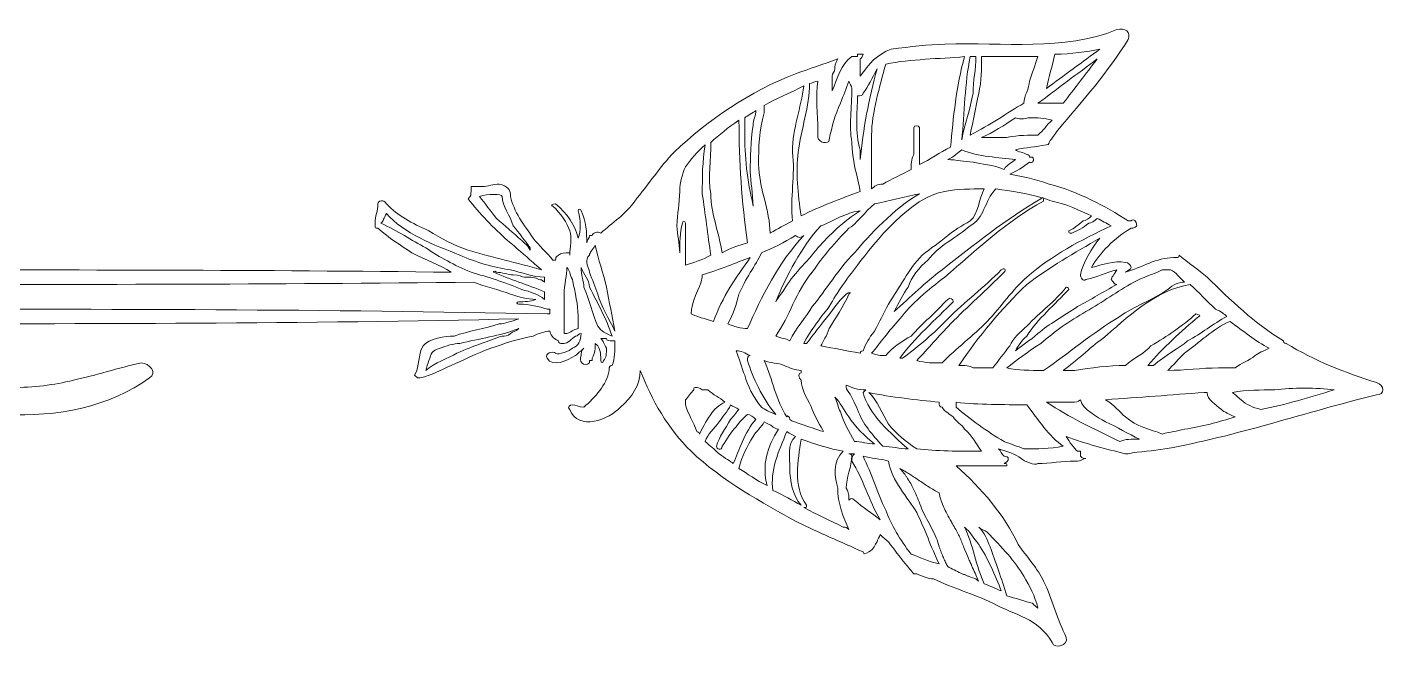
# Model space of a CAD drawing. Header units: inches. Extents: x 18 to 793, y -420 to -243.
# Drawn here: x 405.2 to 792.6, y -420.5 to -242.7 of the extents above; entities that cross this region are included whole.
import ezdxf

# ---------------------------------------------------------------- set-up
doc = ezdxf.new("R2010")
doc.units = ezdxf.units.IN
doc.header["$MEASUREMENT"] = 0
doc.layers.add('Layer 1', color=7, linetype='Continuous')

msp = doc.modelspace()

# ---------------------------------------------------------------- linework, layer by layer
at = {"layer": 'Layer 1', "lineweight": 0}
for points, knots in [([(790.22, -344.21), (781.32, -341.4), (772.49, -337.92), (764.45, -333.03), (764.45, -333.03), (763.63, -333.03), (763.63, -332.3), (755.57, -327.41), (748.33, -320.43), (741.92, -314.11), (739.47, -312.02), (736.28, -309.92), (733.86, -307.81), (733.86, -308.51), (733.86, -308.51), (733.06, -308.51), (733.06, -308.51), (733.06, -308.51), (732.25, -308.51), (727.43, -308.51), (723.4, -311.31), (718.55, -312.7), (719.37, -312.02), (720.18, -312.02), (720.18, -311.31), (720.18, -310.63), (719.37, -309.92), (718.55, -309.92), (715.33, -309.22), (712.12, -310.63), (708.9, -311.31), (711.3, -307.13), (715.33, -302.94), (720.18, -300.12), (720.97, -300.12), (720.97, -300.12), (721.79, -299.42), (721.79, -298.03), (720.97, -297.33), (720.18, -298.03), (720.18, -298.03), (719.37, -298.03), (719.37, -298.03), (712.93, -293.82), (704.87, -289.62), (696.81, -287.52), (692.78, -286.12), (689.59, -285.41), (685.56, -284.73), (687.19, -284.02), (689.59, -282.61), (691.2, -281.23), (692.01, -281.93), (692.78, -280.54), (692.01, -279.84), (692.01, -279.84), (691.2, -279.84), (691.2, -279.84), (691.2, -279.11), (690.4, -279.11), (690.4, -279.11), (689.59, -278.43), (687.98, -278.43), (687.19, -277.72), (690.4, -277.04), (692.78, -277.04), (696.04, -276.31), (696.81, -276.31), (696.81, -275.63), (696.81, -275.63), (697.65, -274.22), (698.42, -273.54), (699.26, -272.13), (706.48, -263.74), (713.73, -255.33), (719.37, -246.23), (720.18, -244.14), (718.55, -242.73), (716.15, -243.45), (700.84, -249.73), (683.95, -246.91), (667.04, -247.64), (662.21, -247.64), (657.41, -248.34), (651.77, -249.03), (647.74, -250.44), (645.32, -253.26), (642.92, -256.71), (642.92, -256.71), (642.92, -251.82), (642.92, -251.82), (642.92, -251.82), (643.71, -251.14), (643.71, -250.44), (642.92, -250.44), (642.92, -250.44), (642.11, -250.44), (642.11, -250.44), (642.11, -251.14), (642.11, -251.14), (641.29, -251.14), (640.5, -251.14), (640.5, -251.14), (637.28, -253.26), (636.47, -257.44), (634.86, -260.94), (634.86, -260.94), (634.86, -256.71), (634.86, -256.71), (634.86, -256.03), (635.67, -255.33), (635.67, -254.64), (635.67, -253.94), (635.67, -253.26), (636.47, -251.82), (632.44, -253.26), (628.43, -254.64), (624.42, -256.03), (611.54, -260.94), (599.44, -269.31), (589.78, -278.43), (585.77, -282.61), (582.53, -287.52), (578.54, -292.41), (576.12, -295.92), (572.09, -298.71), (568.88, -301.51), (568.06, -300.83), (566.45, -301.51), (566.45, -302.21), (566.45, -302.21), (565.66, -302.21), (565.66, -302.21), (565.66, -302.94), (564.85, -303.62), (564.85, -304.33), (564.85, -301.51), (564.85, -298.03), (563.24, -295.21), (563.24, -294.53), (562.42, -294.53), (562.42, -295.21), (563.24, -298.03), (563.24, -300.83), (562.42, -302.94), (561.63, -299.42), (559.21, -295.92), (555.99, -293.14), (555.18, -293.14), (554.38, -293.82), (555.18, -293.82), (557.6, -295.92), (559.21, -298.71), (560.02, -300.83), (560.82, -302.94), (560.02, -305.72), (560.02, -307.81), (560.02, -307.81), (560.02, -307.13), (560.02, -307.13), (558.41, -307.13), (557.6, -307.13), (556.78, -307.81), (555.99, -308.51), (555.99, -308.51), (555.99, -309.22), (555.99, -309.22), (555.99, -309.22), (555.18, -309.22), (553.57, -307.13), (551.17, -305.01), (549.54, -302.94), (547.14, -299.42), (543.9, -295.21), (543.11, -291.03), (543.11, -288.91), (542.29, -288.23), (539.91, -287.52), (538.26, -287.52), (536.65, -288.23), (535.05, -288.23), (535.05, -288.23), (531.85, -288.23), (531.85, -288.23), (531.85, -288.91), (531.85, -288.91), (531.85, -289.62), (531.85, -290.32), (531.85, -291.03), (531.02, -291.71), (534.28, -295.92), (538.26, -300.12), (542.29, -303.62), (544.72, -305.72), (547.14, -307.81), (549.54, -309.92), (550.35, -310.63), (551.17, -311.31), (551.96, -312.02), (544.72, -309.92), (538.26, -308.51), (531.02, -306.4), (527.03, -305.01), (523, -302.94), (519.78, -300.83), (514.94, -298.71), (510.91, -296.6), (507.69, -293.14), (506.9, -291.71), (505.27, -292.41), (505.27, -293.14), (505.27, -295.21), (504.48, -296.6), (504.48, -298.71), (504.48, -298.71), (504.48, -298.71), (504.48, -299.42), (504.48, -300.12), (504.48, -300.12), (505.27, -300.12), (508.51, -302.94), (511.72, -305.01), (514.94, -307.13), (518.97, -309.22), (523, -310.63), (526.22, -312.7), (472.28, -312.02), (418.39, -312.02), (364.45, -312.02), (364.45, -312.02), (302.47, -312.02), (302.47, -312.02), (294.41, -307.13), (287.19, -302.94), (279.13, -298.03), (279.13, -297.33), (279.94, -295.92), (279.94, -295.21), (279.94, -293.82), (279.13, -291.71), (278.34, -290.32), (277.52, -289.62), (275.91, -288.23), (274.31, -287.52), (271.88, -286.12), (267.06, -285.41), (264.64, -287.52), (263.03, -288.23), (262.24, -288.91), (261.42, -289.62), (258.21, -288.23), (254.18, -286.12), (250.15, -284.73), (250.15, -282.61), (247.72, -280.54), (245.34, -280.54), (243.74, -280.54), (242.13, -281.23), (241.31, -281.93), (234.86, -279.84), (228.43, -278.43), (222.79, -277.04), (221.18, -276.31), (220.37, -276.31), (218.76, -276.31), (218.76, -276.31), (217.97, -276.31), (217.97, -276.31), (211.52, -275.63), (205.11, -274.93), (198.65, -274.93), (207.49, -272.81), (217.15, -270.74), (226.82, -269.31), (232.46, -268.63), (238.89, -267.92), (245.34, -267.92), (246.12, -268.63), (247.72, -269.31), (249.38, -269.31), (251.75, -269.31), (252.57, -268.63), (254.18, -267.92), (254.18, -267.92), (261.42, -267.92), (261.42, -267.92), (261.42, -268.63), (262.24, -269.31), (263.03, -270.04), (265.45, -272.13), (267.88, -272.81), (270.28, -272.81), (271.88, -272.81), (274.31, -272.13), (275.91, -271.43), (276.73, -270.74), (277.52, -270.04), (278.34, -269.31), (280.72, -269.31), (283.16, -270.04), (285.58, -270.04), (296.02, -272.13), (305.69, -274.93), (315.36, -277.72), (315.36, -278.43), (316.15, -279.84), (316.97, -280.54), (318.57, -282.61), (322.6, -282.61), (324.21, -280.54), (326.63, -281.23), (328.24, -281.23), (329.85, -281.93), (329.85, -281.93), (329.01, -281.93), (329.01, -282.61), (328.24, -284.73), (329.01, -286.84), (331.44, -288.91), (332.23, -289.62), (334.65, -290.32), (336.26, -290.32), (337.87, -290.32), (338.68, -290.32), (340.29, -289.62), (340.29, -289.62), (341.1, -288.91), (341.9, -288.23), (343.51, -286.84), (343.51, -286.12), (344.32, -284.73), (345.13, -283.34), (344.32, -281.23), (343.51, -279.84), (342.71, -278.43), (341.1, -277.72), (338.68, -277.04), (336.26, -276.31), (333.04, -277.72), (331.44, -279.11), (329.85, -278.43), (328.24, -277.04), (325.82, -276.31), (325.82, -276.31), (325.82, -276.31), (325.82, -275.63), (324.98, -273.54), (323.4, -272.13), (321, -272.13), (319.39, -272.13), (318.57, -272.81), (317.76, -273.54), (306.48, -269.31), (295.25, -267.24), (283.97, -265.13), (283.97, -265.13), (280.72, -265.13), (280.72, -265.13), (280.72, -264.44), (280.72, -264.44), (280.72, -263.74), (280.72, -261.62), (279.94, -259.53), (277.52, -257.44), (276.73, -256.71), (275.12, -256.03), (273.49, -255.33), (273.49, -255.33), (270.28, -255.33), (270.28, -255.33), (268.67, -255.33), (267.06, -255.33), (265.45, -256.03), (263.03, -257.44), (261.42, -259.53), (260.61, -261.62), (260.61, -262.33), (260.61, -263.01), (260.61, -263.01), (260.61, -263.01), (254.97, -263.01), (254.97, -263.01), (254.18, -260.94), (252.57, -259.53), (249.38, -259.53), (246.95, -259.53), (244.51, -260.94), (243.74, -263.74), (237.28, -263.74), (231.65, -264.44), (225.21, -265.13), (209.09, -267.24), (193.83, -271.43), (178.52, -277.04), (176.92, -277.04), (176.1, -277.04), (174.49, -277.72), (173.7, -274.93), (170.46, -273.54), (167.25, -273.54), (162.45, -273.54), (159.23, -277.04), (159.23, -281.23), (159.23, -281.23), (159.23, -281.93), (159.23, -281.93), (153.59, -284.02), (148.75, -286.84), (144.72, -289.62), (136.68, -294.53), (127.01, -301.51), (125.42, -310.63), (124.59, -310.63), (124.59, -310.63), (124.59, -310.63), (123.82, -307.13), (120.6, -303.62), (115.76, -304.33), (114.96, -305.01), (114.96, -305.01), (114.15, -305.01), (115.76, -295.21), (130.23, -290.32), (135.86, -282.61), (137.47, -280.54), (134.26, -278.43), (132.65, -279.84), (122.98, -286.84), (111.73, -286.84), (100.45, -289.62), (90.8, -291.03), (81.97, -293.14), (73.1, -297.33), (65.06, -300.83), (57, -306.4), (48.14, -310.63), (38.47, -314.81), (29.64, -315.52), (19.18, -316.93), (18.37, -317.61), (18.37, -317.61), (18.37, -318.31), (17.57, -319), (17.57, -319.72), (18.37, -319.72), (28.83, -321.11), (38.47, -321.82), (48.14, -326.73), (57, -330.21), (64.24, -335.8), (73.1, -340.01), (81.97, -343.51), (90.8, -345.6), (99.66, -347.72), (110.93, -349.81), (122.98, -350.51), (131.83, -356.81), (134.26, -358.2), (137.47, -356.81), (135.86, -354.7), (129.43, -346.28), (114.15, -340.71), (113.36, -330.21), (114.15, -330.21), (114.96, -330.91), (115.76, -330.91), (119.79, -331.62), (124.59, -329.52), (125.42, -326), (127.85, -326.73), (131.04, -326), (134.26, -326), (134.26, -326), (143.92, -326), (143.92, -326), (143.92, -330.21), (145.53, -333.71), (149.56, -335.1), (153.59, -335.8), (155.99, -335.1), (157.58, -333.71), (160.84, -335.1), (164.87, -334.41), (168.08, -335.8), (173.7, -337.92), (174.49, -342.1), (176.92, -347.01), (176.92, -347.72), (177.71, -347.72), (178.52, -347.01), (179.34, -344.9), (179.34, -342.1), (177.71, -340.01), (177.71, -340.01), (177.71, -337.92), (177.71, -337.92), (176.92, -335.8), (175.31, -333.71), (173.7, -332.3), (174.49, -330.21), (174.49, -328.8), (173.7, -326.73), (203.46, -328.11), (234.07, -327.41), (263.84, -327.41), (263.84, -327.41), (318.57, -327.41), (318.57, -327.41), (332.23, -335.1), (345.13, -341.4), (360.42, -346.28), (361.23, -346.28), (362.03, -347.01), (362.84, -347.01), (363.61, -348.4), (365.26, -349.81), (368.48, -349.81), (369.25, -349.81), (370.09, -349.81), (370.9, -349.1), (374.12, -349.81), (378.15, -350.51), (381.34, -351.2), (382.14, -353.31), (383.74, -354.7), (385.37, -355.4), (387.77, -356.81), (391.01, -356.81), (393.41, -356.81), (394.23, -356.09), (395.02, -356.09), (395.83, -355.4), (397.44, -354.7), (398.26, -354.01), (399.05, -353.31), (413.52, -354.01), (428.83, -351.2), (440.1, -342.83), (442.52, -341.4), (440.1, -338.6), (437.68, -338.6), (431.25, -340.01), (424.8, -342.1), (418.39, -343.51), (412.75, -344.9), (407.11, -345.6), (400.66, -345.6), (400.66, -345.6), (400.66, -345.6), (400.66, -344.9), (399.86, -342.83), (398.26, -340.71), (395.83, -340.01), (391.8, -337.21), (384.56, -338.6), (382.14, -342.83), (382.14, -343.51), (382.14, -343.51), (382.14, -343.51), (381.34, -343.51), (381.34, -343.51), (381.34, -344.21), (378.92, -343.51), (375.7, -342.83), (373.28, -342.1), (372.51, -340.71), (370.9, -339.3), (368.48, -339.3), (366.87, -339.3), (366.06, -340.01), (365.26, -340.01), (358, -337.92), (350.75, -335.8), (343.51, -333.03), (339.5, -331.62), (335.47, -329.52), (331.44, -327.41), (331.44, -327.41), (361.23, -327.41), (361.23, -327.41), (422.42, -327.41), (484.37, -327.41), (545.53, -326), (543.11, -326.73), (541.5, -327.41), (539.91, -327.41), (535.88, -328.8), (531.02, -329.52), (527.03, -330.91), (524.61, -330.91), (519.78, -331.62), (518.15, -333.71), (516.55, -336.48), (517.36, -339.3), (515.75, -342.1), (515.75, -342.1), (516.55, -342.83), (516.55, -342.83), (516.55, -342.83), (517.36, -342.83), (517.36, -342.83), (520.58, -342.1), (523, -340.71), (526.22, -339.3), (529.43, -337.92), (533.46, -335.8), (537.47, -334.41), (541.5, -333.03), (545.53, -331.62), (549.54, -330.91), (551.17, -330.21), (552.78, -329.52), (554.38, -329.52), (554.38, -330.21), (555.18, -331.62), (556.78, -332.3), (556.78, -333.03), (557.6, -333.03), (557.6, -333.03), (557.6, -333.03), (558.41, -333.03), (558.41, -333.03), (559.21, -333.03), (560.82, -331.62), (561.63, -330.91), (562.42, -330.91), (562.42, -330.21), (563.24, -330.21), (563.24, -332.3), (562.42, -333.71), (560.82, -334.41), (560.02, -335.1), (556.78, -336.48), (555.99, -335.8), (555.18, -335.1), (552.78, -335.8), (553.57, -337.21), (555.18, -340.01), (559.21, -337.92), (561.63, -336.48), (562.42, -335.8), (563.24, -335.1), (564.03, -334.41), (563.24, -335.1), (563.24, -335.8), (563.24, -336.48), (562.42, -337.92), (564.03, -340.01), (565.66, -338.6), (565.66, -338.6), (565.66, -338.6), (565.66, -337.92), (565.66, -337.92), (565.66, -337.92), (566.45, -337.92), (566.45, -337.92), (566.45, -337.21), (566.45, -337.21), (567.27, -335.8), (567.27, -334.41), (567.27, -333.03), (567.27, -333.03), (568.06, -333.71), (568.06, -333.71), (568.88, -335.1), (568.88, -336.48), (568.88, -337.92), (568.88, -338.6), (569.65, -338.6), (569.65, -337.92), (570.48, -337.21), (570.48, -335.8), (570.48, -334.41), (569.65, -333.03), (569.65, -332.3), (568.88, -331.62), (569.65, -331.62), (569.65, -331.62), (570.48, -331.62), (570.48, -332.3), (571.3, -332.3), (572.09, -332.3), (572.09, -332.3), (572.91, -332.3), (572.91, -332.3), (572.91, -335.1), (572.91, -337.21), (572.09, -339.3), (571.3, -339.3), (571.3, -340.01), (571.3, -340.01), (571.3, -340.01), (571.3, -340.71), (571.3, -340.71), (570.48, -344.9), (567.27, -348.4), (564.03, -351.2), (562.42, -351.2), (561.63, -350.51), (560.82, -350.51), (560.02, -350.51), (559.21, -351.2), (560.02, -351.9), (562.42, -358.2), (571.3, -354.7), (574.51, -351.2), (577.71, -348.4), (580.15, -344.9), (580.15, -340.71), (583.35, -349.1), (588.17, -357.49), (594.62, -363.79), (603.48, -372.18), (614.75, -378.48), (625.19, -384.1), (630.83, -386.9), (637.28, -389.69), (643.71, -392.51), (643.71, -393.2), (644.53, -393.2), (645.32, -392.51), (646.93, -391.79), (646.93, -390.4), (647.74, -389.69), (647.74, -388.99), (648.56, -388.28), (648.56, -387.6), (649.35, -388.28), (650.17, -388.99), (650.96, -389.69), (652.54, -391.79), (654.2, -393.9), (655.8, -395.97), (656.57, -396.7), (657.41, -398.08), (658.18, -398.79), (659.02, -398.79), (659.02, -398.79), (659.02, -398.79), (660.61, -399.49), (662.21, -400.2), (663.82, -400.2), (669.46, -403), (675.1, -404.38), (680.74, -407.18), (687.19, -410.68), (693.62, -411.39), (697.65, -418.37), (698.42, -420.48), (702.45, -419.1), (701.68, -416.98), (699.26, -412.07), (697.65, -405.77), (695.23, -400.88), (693.62, -397.38), (690.4, -393.9), (687.98, -390.4), (683.95, -381.99), (677.52, -374.3), (670.27, -368), (670.27, -368), (683.16, -368), (683.16, -368), (683.95, -368), (684.77, -368), (684.77, -368), (684.77, -367.3), (684.77, -367.3), (683.95, -367.3), (685.56, -366.61), (685.56, -365.2), (683.95, -365.2), (683.16, -364.5), (683.16, -363.79), (682.34, -363.11), (684.77, -363.79), (687.19, -364.5), (688.8, -365.89), (689.59, -366.61), (692.78, -368), (693.62, -367.3), (696.81, -367.3), (700.84, -366.61), (704.06, -366.61), (704.87, -366.61), (704.87, -366.61), (704.87, -366.61), (705.71, -366.61), (706.48, -365.89), (707.32, -365.89), (706.48, -365.89), (706.48, -365.89), (705.71, -365.2), (705.71, -365.2), (705.71, -365.2), (705.71, -364.5), (705.71, -364.5), (705.71, -363.79), (705.71, -363.79), (705.71, -363.79), (704.87, -363.79), (704.87, -363.79), (704.06, -363.11), (702.45, -361), (701.68, -359.61), (707.32, -361.7), (712.93, -363.11), (718.55, -364.5), (719.37, -364.5), (719.37, -364.5), (719.37, -364.5), (722.58, -363.79), (726.61, -363.79), (729.83, -363.11), (749.93, -359.61), (770.06, -352.58), (790.22, -347.72), (792.59, -347.72), (792.59, -344.9), (790.22, -344.21)], [0, 0, 0, 0, 1, 1, 1, 2, 2, 2, 3, 3, 3, 4, 4, 4, 5, 5, 5, 6, 6, 6, 7, 7, 7, 8, 8, 8, 9, 9, 9, 10, 10, 10, 11, 11, 11, 12, 12, 12, 13, 13, 13, 14, 14, 14, 15, 15, 15, 16, 16, 16, 17, 17, 17, 18, 18, 18, 19, 19, 19, 20, 20, 20, 21, 21, 21, 22, 22, 22, 23, 23, 23, 24, 24, 24, 25, 25, 25, 26, 26, 26, 27, 27, 27, 28, 28, 28, 29, 29, 29, 30, 30, 30, 31, 31, 31, 32, 32, 32, 33, 33, 33, 34, 34, 34, 35, 35, 35, 36, 36, 36, 37, 37, 37, 38, 38, 38, 39, 39, 39, 40, 40, 40, 41, 41, 41, 42, 42, 42, 43, 43, 43, 44, 44, 44, 45, 45, 45, 46, 46, 46, 47, 47, 47, 48, 48, 48, 49, 49, 49, 50, 50, 50, 51, 51, 51, 52, 52, 52, 53, 53, 53, 54, 54, 54, 55, 55, 55, 56, 56, 56, 57, 57, 57, 58, 58, 58, 59, 59, 59, 60, 60, 60, 61, 61, 61, 62, 62, 62, 63, 63, 63, 64, 64, 64, 65, 65, 65, 66, 66, 66, 67, 67, 67, 68, 68, 68, 69, 69, 69, 70, 70, 70, 71, 71, 71, 72, 72, 72, 73, 73, 73, 74, 74, 74, 75, 75, 75, 76, 76, 76, 77, 77, 77, 78, 78, 78, 79, 79, 79, 80, 80, 80, 81, 81, 81, 82, 82, 82, 83, 83, 83, 84, 84, 84, 85, 85, 85, 86, 86, 86, 87, 87, 87, 88, 88, 88, 89, 89, 89, 90, 90, 90, 91, 91, 91, 92, 92, 92, 93, 93, 93, 94, 94, 94, 95, 95, 95, 96, 96, 96, 97, 97, 97, 98, 98, 98, 99, 99, 99, 100, 100, 100, 101, 101, 101, 102, 102, 102, 103, 103, 103, 104, 104, 104, 105, 105, 105, 106, 106, 106, 107, 107, 107, 108, 108, 108, 109, 109, 109, 110, 110, 110, 111, 111, 111, 112, 112, 112, 113, 113, 113, 114, 114, 114, 115, 115, 115, 116, 116, 116, 117, 117, 117, 118, 118, 118, 119, 119, 119, 120, 120, 120, 121, 121, 121, 122, 122, 122, 123, 123, 123, 124, 124, 124, 125, 125, 125, 126, 126, 126, 127, 127, 127, 128, 128, 128, 129, 129, 129, 130, 130, 130, 131, 131, 131, 132, 132, 132, 133, 133, 133, 134, 134, 134, 135, 135, 135, 136, 136, 136, 137, 137, 137, 138, 138, 138, 139, 139, 139, 140, 140, 140, 141, 141, 141, 142, 142, 142, 143, 143, 143, 144, 144, 144, 145, 145, 145, 146, 146, 146, 147, 147, 147, 148, 148, 148, 149, 149, 149, 150, 150, 150, 151, 151, 151, 152, 152, 152, 153, 153, 153, 154, 154, 154, 155, 155, 155, 156, 156, 156, 157, 157, 157, 158, 158, 158, 159, 159, 159, 160, 160, 160, 161, 161, 161, 162, 162, 162, 163, 163, 163, 164, 164, 164, 165, 165, 165, 166, 166, 166, 167, 167, 167, 168, 168, 168, 169, 169, 169, 170, 170, 170, 171, 171, 171, 172, 172, 172, 173, 173, 173, 174, 174, 174, 175, 175, 175, 176, 176, 176, 177, 177, 177, 178, 178, 178, 179, 179, 179, 180, 180, 180, 181, 181, 181, 182, 182, 182, 183, 183, 183, 184, 184, 184, 185, 185, 185, 186, 186, 186, 187, 187, 187, 188, 188, 188, 189, 189, 189, 190, 190, 190, 191, 191, 191, 192, 192, 192, 193, 193, 193, 194, 194, 194, 195, 195, 195, 196, 196, 196, 197, 197, 197, 198, 198, 198, 199, 199, 199, 200, 200, 200, 201, 201, 201, 202, 202, 202, 203, 203, 203, 204, 204, 204, 205, 205, 205, 206, 206, 206, 207, 207, 207, 208, 208, 208, 209, 209, 209, 210, 210, 210, 211, 211, 211, 212, 212, 212, 213, 213, 213, 214, 214, 214, 215, 215, 215, 216, 216, 216, 217, 217, 217, 218, 218, 218, 219, 219, 219, 220, 220, 220, 221, 221, 221, 222, 222, 222, 223, 223, 223, 224, 224, 224, 225, 225, 225, 226, 226, 226, 227, 227, 227, 228, 228, 228, 229, 229, 229, 230, 230, 230, 231, 231, 231, 232, 232, 232, 233, 233, 233, 234, 234, 234, 235, 235, 235, 236, 236, 236, 237, 237, 237, 238, 238, 238, 239, 239, 239, 240, 240, 240, 241, 241, 241, 242, 242, 242, 243, 243, 243, 244, 244, 244, 245, 245, 245, 246, 246, 246, 247, 247, 247, 248, 248, 248, 249, 249, 249, 250, 250, 250, 251, 251, 251, 252, 252, 252, 253, 253, 253, 254, 254, 254, 255, 255, 255, 256, 256, 256, 257, 257, 257, 258, 258, 258, 259, 259, 259, 260, 260, 260, 261, 261, 261, 262, 262, 262, 263, 263, 263, 264, 264, 264, 265, 265, 265, 266, 266, 266, 267, 267, 267, 268, 268, 268, 269, 269, 269, 270, 270, 270, 271, 271, 271, 272, 272, 272, 273, 273, 273, 273]), ([(672.67, -251.14), (670.27, -259.53), (669.46, -268.63), (668.67, -277.04), (665.43, -278.43), (663.05, -280.54), (659.79, -281.93), (659.79, -281.93), (659.79, -271.43), (659.79, -271.43), (659.79, -270.74), (658.18, -270.74), (658.18, -271.43), (658.18, -271.43), (658.18, -279.11), (658.18, -279.11), (657.41, -280.54), (657.41, -281.93), (657.41, -283.34), (654.99, -284.73), (651.77, -286.12), (649.35, -287.52), (647.74, -287.52), (646.93, -288.23), (646.14, -288.91), (646.14, -288.91), (646.14, -273.54), (646.14, -273.54), (646.14, -267.24), (648.56, -259.53), (650.17, -253.26), (657.41, -251.82), (665.43, -251.82), (672.67, -251.14)], [0, 0, 0, 0, 1, 1, 1, 2, 2, 2, 3, 3, 3, 4, 4, 4, 5, 5, 5, 6, 6, 6, 7, 7, 7, 8, 8, 8, 9, 9, 9, 10, 10, 10, 11, 11, 11, 11]), ([(674.3, -251.14), (675.1, -251.14), (675.91, -251.14), (675.91, -251.14), (675.91, -254.64), (675.1, -258.14), (675.1, -261.62), (674.3, -265.83), (672.67, -270.74), (671.88, -274.93), (672.67, -267.24), (672.67, -258.83), (674.3, -251.14)], [0, 0, 0, 0, 1, 1, 1, 2, 2, 2, 3, 3, 3, 4, 4, 4, 4]), ([(677.52, -251.14), (677.52, -251.14), (693.62, -251.14), (693.62, -251.14), (692.78, -253.26), (692.01, -256.03), (691.2, -258.14), (691.2, -260.24), (689.59, -262.33), (689.59, -264.44), (684.77, -267.24), (679.94, -270.74), (674.3, -273.54), (675.1, -269.31), (675.91, -265.83), (676.7, -261.62), (677.52, -258.14), (677.52, -254.64), (677.52, -251.14)], [0, 0, 0, 0, 1, 1, 1, 2, 2, 2, 3, 3, 3, 4, 4, 4, 5, 5, 5, 6, 6, 6, 6]), ([(698.42, -250.44), (703.29, -250.44), (707.32, -249.73), (711.3, -249.03), (706.48, -252.53), (700.84, -256.71), (696.04, -260.24), (696.81, -256.71), (697.65, -253.94), (698.42, -250.44)], [0, 0, 0, 0, 1, 1, 1, 2, 2, 2, 3, 3, 3, 3]), ([(642.11, -262.33), (642.92, -262.33), (643.71, -262.33), (643.71, -261.62), (645.32, -259.53), (646.14, -257.44), (647.74, -254.64), (645.32, -263.01), (643.71, -272.13), (642.92, -280.54), (642.92, -280.54), (642.92, -277.72), (642.92, -277.72), (641.29, -272.81), (642.11, -267.24), (642.11, -262.33)], [0, 0, 0, 0, 1, 1, 1, 2, 2, 2, 3, 3, 3, 4, 4, 4, 5, 5, 5, 5]), ([(700.84, -264.44), (700.84, -264.44), (693.62, -264.44), (693.62, -264.44), (699.26, -260.24), (704.87, -256.03), (710.51, -251.82), (707.32, -256.03), (704.06, -260.24), (700.84, -264.44)], [0, 0, 0, 0, 1, 1, 1, 2, 2, 2, 3, 3, 3, 3]), ([(615.52, -267.24), (615.52, -267.24), (615.52, -265.13), (615.52, -265.13), (618.78, -263.01), (622.81, -261.62), (626.8, -259.53), (626.01, -265.83), (623.58, -271.43), (623.58, -278.43), (624.42, -284.73), (622.81, -291.71), (623.58, -298.03), (621.16, -299.42), (619.55, -300.12), (617.17, -301.51), (617.17, -295.21), (613.91, -288.23), (613.91, -281.93), (613.91, -277.04), (613.91, -272.13), (615.52, -267.24)], [0, 0, 0, 0, 1, 1, 1, 2, 2, 2, 3, 3, 3, 4, 4, 4, 5, 5, 5, 6, 6, 6, 7, 7, 7, 7]), ([(630.83, -258.14), (630.04, -262.33), (630.83, -267.92), (630.83, -272.13), (630.83, -272.13), (630.83, -274.22), (630.83, -274.22), (630.83, -275.63), (634.04, -276.31), (634.04, -274.93), (634.86, -270.74), (635.67, -267.92), (637.28, -264.44), (638.07, -262.33), (638.89, -260.24), (639.68, -258.14), (639.68, -258.83), (640.5, -259.53), (640.5, -260.24), (640.5, -265.83), (639.68, -270.74), (640.5, -275.63), (640.5, -280.54), (642.11, -285.41), (642.92, -289.62), (637.28, -291.71), (631.64, -293.82), (626.01, -296.6), (625.19, -290.32), (624.42, -284.02), (625.19, -278.43), (626.01, -272.13), (628.43, -265.13), (628.43, -258.83), (629.22, -258.83), (630.04, -258.14), (630.83, -258.14)], [0, 0, 0, 0, 1, 1, 1, 2, 2, 2, 3, 3, 3, 4, 4, 4, 5, 5, 5, 6, 6, 6, 7, 7, 7, 8, 8, 8, 9, 9, 9, 10, 10, 10, 11, 11, 11, 12, 12, 12, 12]), ([(613.14, -266.51), (613.14, -267.92), (612.33, -269.31), (612.33, -270.74), (611.54, -275.63), (611.54, -279.84), (611.54, -284.02), (611.54, -286.84), (612.33, -290.32), (612.33, -293.82), (612.33, -292.41), (611.54, -291.03), (611.54, -289.62), (609.93, -282.61), (609.93, -275.63), (609.93, -268.63), (610.72, -267.92), (612.33, -267.24), (613.14, -266.51)], [0, 0, 0, 0, 1, 1, 1, 2, 2, 2, 3, 3, 3, 4, 4, 4, 5, 5, 5, 6, 6, 6, 6]), ([(600.26, -275.63), (602.68, -273.54), (605.08, -271.43), (608.3, -269.31), (608.3, -281.23), (609.11, -292.41), (610.72, -304.33), (608.3, -305.01), (605.9, -305.72), (603.48, -307.13), (602.68, -301.51), (600.26, -295.92), (600.26, -290.32), (599.44, -285.41), (600.26, -280.54), (600.26, -275.63)], [0, 0, 0, 0, 1, 1, 1, 2, 2, 2, 3, 3, 3, 4, 4, 4, 5, 5, 5, 5]), ([(693.62, -273.54), (691.2, -273.54), (687.98, -273.54), (684.77, -274.22), (684.77, -274.22), (679.13, -274.22), (679.13, -274.22), (679.13, -274.22), (678.31, -274.22), (677.52, -274.22), (680.74, -272.81), (683.95, -270.74), (687.19, -268.63), (688.8, -269.31), (690.4, -268.63), (691.2, -268.63), (693.62, -268.63), (695.23, -268.63), (697.65, -269.31), (696.04, -270.74), (695.23, -272.13), (693.62, -273.54)], [0, 0, 0, 0, 1, 1, 1, 2, 2, 2, 3, 3, 3, 4, 4, 4, 5, 5, 5, 6, 6, 6, 7, 7, 7, 7]), ([(592.2, -298.71), (591.41, -301.51), (591.41, -304.33), (591.41, -307.13), (591.41, -304.33), (590.59, -302.21), (590.59, -299.42), (590.59, -295.92), (591.41, -293.14), (591.41, -289.62), (591.41, -286.84), (592.2, -284.73), (593.01, -282.61), (594.62, -280.54), (596.23, -278.43), (598.65, -276.31), (597.84, -281.23), (597.84, -285.41), (597.84, -290.32), (598.65, -295.92), (599.44, -302.21), (600.26, -307.81), (597.84, -309.22), (595.41, -309.92), (593.01, -310.63), (593.01, -310.63), (593.01, -298.71), (593.01, -298.71), (593.01, -298.03), (592.2, -298.03), (592.2, -298.71)], [0, 0, 0, 0, 1, 1, 1, 2, 2, 2, 3, 3, 3, 4, 4, 4, 5, 5, 5, 6, 6, 6, 7, 7, 7, 8, 8, 8, 9, 9, 9, 10, 10, 10, 10]), ([(683.95, -283.34), (680.74, -281.93), (677.52, -281.93), (675.1, -281.23), (672.67, -281.23), (670.27, -280.54), (667.85, -280.54), (669.46, -279.84), (671.07, -278.43), (671.88, -277.72), (676.7, -279.84), (682.34, -279.84), (687.19, -280.54), (686.37, -281.23), (684.77, -281.93), (683.95, -283.34)], [0, 0, 0, 0, 1, 1, 1, 2, 2, 2, 3, 3, 3, 4, 4, 4, 5, 5, 5, 5]), ([(548.75, -306.4), (547.93, -305.01), (547.14, -304.33), (546.32, -303.62), (543.9, -301.51), (541.5, -299.42), (539.08, -297.33), (537.47, -295.21), (535.88, -293.14), (534.28, -291.03), (536.65, -290.32), (540.69, -290.32), (540.69, -291.03), (540.69, -293.82), (543.11, -296.6), (543.9, -299.42), (545.53, -301.51), (547.14, -303.62), (548.75, -305.72), (548.75, -305.72), (548.75, -305.72), (548.75, -306.4)], [0, 0, 0, 0, 1, 1, 1, 2, 2, 2, 3, 3, 3, 4, 4, 4, 5, 5, 5, 6, 6, 6, 7, 7, 7, 7]), ([(646.93, -293.14), (650.96, -292.41), (655.8, -291.03), (659.79, -290.32), (652.54, -294.53), (645.32, -302.21), (641.29, -307.13), (636.47, -312.02), (633.25, -317.61), (629.22, -322.5), (627.61, -325.32), (624.42, -328.8), (622.81, -332.3), (621.98, -331.62), (620.39, -331.62), (618.78, -330.91), (622.81, -325.32), (624.42, -318.31), (629.22, -312.7), (632.44, -307.81), (635.67, -304.33), (639.68, -300.12), (641.29, -299.42), (644.53, -295.21), (646.93, -293.14)], [0, 0, 0, 0, 1, 1, 1, 2, 2, 2, 3, 3, 3, 4, 4, 4, 5, 5, 5, 6, 6, 6, 7, 7, 7, 8, 8, 8, 8]), ([(643.71, -335.1), (642.92, -335.1), (642.92, -335.8), (642.92, -335.8), (638.89, -335.1), (635.67, -334.41), (631.64, -333.71), (632.44, -332.3), (633.25, -330.91), (634.04, -328.8), (635.67, -326), (638.07, -322.5), (639.68, -319), (640.5, -318.31), (639.68, -318.31), (638.89, -319), (636.47, -321.11), (634.86, -323.91), (632.44, -326.73), (630.83, -328.8), (629.22, -330.91), (627.61, -333.03), (627.61, -333.03), (626.8, -333.03), (626.8, -333.03), (628.43, -329.52), (632.44, -324.61), (634.04, -322.5), (636.47, -318.31), (638.89, -314.81), (642.11, -310.63), (646.93, -304.33), (657.41, -291.03), (667.04, -289.62), (671.07, -288.91), (674.3, -288.91), (678.31, -288.91), (676.7, -291.71), (676.7, -295.92), (674.3, -298.03), (671.88, -299.42), (669.46, -300.83), (667.85, -302.21), (665.43, -304.33), (663.05, -305.72), (660.61, -307.81), (656.57, -312.02), (654.2, -316.93), (650.96, -321.82), (649.35, -324.61), (648.56, -326.73), (646.93, -329.52), (645.32, -331.62), (644.53, -333.03), (643.71, -335.1)], [0, 0, 0, 0, 1, 1, 1, 2, 2, 2, 3, 3, 3, 4, 4, 4, 5, 5, 5, 6, 6, 6, 7, 7, 7, 8, 8, 8, 9, 9, 9, 10, 10, 10, 11, 11, 11, 12, 12, 12, 13, 13, 13, 14, 14, 14, 15, 15, 15, 16, 16, 16, 17, 17, 17, 18, 18, 18, 18]), ([(694.81, -291.47), (694.98, -291.4), (695.07, -291.44), (695.14, -291.55), (695.95, -291.82), (696.79, -292.11), (697.65, -292.41), (701.68, -293.14), (705.71, -295.21), (708.9, -296.6), (708.09, -297.33), (707.32, -298.03), (706.48, -298.03), (704.87, -299.42), (704.06, -300.12), (702.45, -300.83), (702.45, -301.51), (702.45, -301.51), (703.29, -301.51), (704.87, -300.83), (706.48, -300.12), (708.09, -298.71), (708.9, -298.71), (709.7, -298.03), (710.51, -297.33), (712.12, -298.03), (712.93, -298.71), (714.54, -299.42), (705.71, -303.62), (697.65, -307.81), (690.4, -314.11), (686.37, -317.61), (683.16, -322.5), (679.13, -326.73), (675.1, -330.91), (670.27, -334.41), (666.24, -338.6), (663.82, -338.6), (661.44, -338.6), (659.02, -337.92), (662.21, -334.41), (665.43, -330.91), (668.67, -327.41), (673.49, -322.5), (679.13, -317.61), (683.95, -312.7), (684.77, -312.02), (683.95, -311.31), (683.16, -312.02), (678.31, -316.93), (672.67, -321.11), (667.85, -326), (663.82, -330.21), (659.79, -333.71), (654.99, -337.21), (654.99, -337.21), (654.2, -337.21), (654.2, -337.21), (658.18, -331.62), (664.64, -326), (669.46, -321.11), (669.46, -320.43), (668.67, -319.72), (667.85, -320.43), (664.64, -323.91), (660.61, -327.41), (657.41, -330.91), (654.99, -332.3), (651.77, -334.41), (650.17, -336.48), (648.56, -336.48), (647.74, -336.48), (646.14, -335.8), (648.56, -333.03), (650.96, -329.52), (654.2, -326), (657.41, -321.82), (662.21, -317.61), (667.04, -314.11), (675.91, -306.4), (684.77, -298.03), (695.23, -292.41), (695.23, -292.06), (695.23, -291.73), (695.14, -291.55), (695.03, -291.51), (694.92, -291.49), (694.81, -291.47), (694.72, -291.49), (694.59, -291.58), (694.43, -291.71), (684.77, -297.33), (675.1, -305.01), (666.24, -312.02), (661.44, -315.52), (657.41, -319.72), (652.54, -323.91), (654.2, -321.11), (654.99, -319), (656.57, -316.93), (657.41, -314.11), (659.79, -311.31), (662.21, -309.22), (665.43, -305.01), (670.27, -302.94), (674.3, -299.42), (678.31, -297.33), (678.31, -292.41), (681.55, -288.91), (686.22, -289.51), (690.34, -290.08), (694.81, -291.47)], [0, 0, 0, 0, 1, 1, 1, 2, 2, 2, 3, 3, 3, 4, 4, 4, 5, 5, 5, 6, 6, 6, 7, 7, 7, 8, 8, 8, 9, 9, 9, 10, 10, 10, 11, 11, 11, 12, 12, 12, 13, 13, 13, 14, 14, 14, 15, 15, 15, 16, 16, 16, 17, 17, 17, 18, 18, 18, 19, 19, 19, 20, 20, 20, 21, 21, 21, 22, 22, 22, 23, 23, 23, 24, 24, 24, 25, 25, 25, 26, 26, 26, 27, 27, 27, 28, 28, 28, 29, 29, 29, 30, 30, 30, 31, 31, 31, 32, 32, 32, 33, 33, 33, 34, 34, 34, 35, 35, 35, 36, 36, 36, 37, 37, 37, 37]), ([(518.97, -305.72), (514.94, -303.62), (510.91, -300.83), (506.09, -298.71), (506.9, -298.03), (506.9, -297.33), (507.69, -295.92), (512.52, -301.51), (521.39, -305.01), (528.64, -307.81), (533.46, -309.92), (538.26, -311.31), (543.11, -312.02), (546.32, -312.7), (549.54, -314.11), (552.78, -314.11), (552.78, -314.81), (552.78, -314.81), (552.78, -315.52), (551.96, -314.81), (551.96, -314.81), (551.17, -314.81), (550.35, -314.11), (548.75, -314.11), (547.14, -314.11), (546.32, -314.11), (545.53, -313.42), (543.9, -313.42), (542.29, -313.42), (540.69, -312.7), (539.08, -312.7), (538.26, -312.02), (538.26, -312.7), (538.26, -312.7), (543.11, -314.81), (547.93, -316.2), (552.78, -318.31), (552.78, -318.31), (552.78, -319), (552.78, -319.72), (552.78, -319.72), (552.78, -319.72), (552.78, -320.43), (551.17, -319), (548.75, -318.31), (546.32, -317.61), (541.5, -315.52), (536.65, -314.11), (531.85, -312.7), (527.03, -310.63), (523, -308.51), (518.97, -305.72)], [0, 0, 0, 0, 1, 1, 1, 2, 2, 2, 3, 3, 3, 4, 4, 4, 5, 5, 5, 6, 6, 6, 7, 7, 7, 8, 8, 8, 9, 9, 9, 10, 10, 10, 11, 11, 11, 12, 12, 12, 13, 13, 13, 14, 14, 14, 15, 15, 15, 16, 16, 16, 17, 17, 17, 17]), ([(630.83, -305.72), (627.61, -309.92), (623.58, -313.42), (621.16, -317.61), (620.39, -319), (619.55, -319.72), (618.78, -321.11), (621.98, -313.42), (626.01, -305.72), (631.64, -299.42), (634.04, -298.71), (635.67, -297.33), (638.07, -296.6), (639.68, -295.92), (641.29, -295.21), (642.92, -295.21), (638.07, -298.03), (634.04, -302.21), (630.83, -305.72)], [0, 0, 0, 0, 1, 1, 1, 2, 2, 2, 3, 3, 3, 4, 4, 4, 5, 5, 5, 6, 6, 6, 6]), ([(568.06, -319), (567.27, -316.93), (566.45, -314.81), (565.66, -312.7), (565.66, -312.02), (564.85, -310.63), (564.85, -309.92), (564.85, -309.22), (564.85, -308.51), (565.66, -307.81), (565.66, -307.13), (566.45, -306.4), (567.27, -305.01), (568.06, -309.22), (569.65, -312.7), (570.48, -316.93), (571.3, -321.11), (572.09, -325.32), (572.91, -329.52), (571.3, -326), (568.88, -322.5), (568.06, -319)], [0, 0, 0, 0, 1, 1, 1, 2, 2, 2, 3, 3, 3, 4, 4, 4, 5, 5, 5, 6, 6, 6, 7, 7, 7, 7]), ([(608.3, -319), (609.93, -314.81), (613.14, -310.63), (614.75, -307.13), (617.95, -305.72), (621.16, -304.33), (624.42, -302.21), (625.19, -302.94), (626.01, -302.94), (626.8, -302.21), (619.55, -309.92), (614.75, -319.72), (610.72, -328.8), (609.11, -328.8), (606.69, -328.11), (605.08, -327.41), (606.69, -324.61), (607.51, -321.82), (608.3, -319)], [0, 0, 0, 0, 1, 1, 1, 2, 2, 2, 3, 3, 3, 4, 4, 4, 5, 5, 5, 6, 6, 6, 6]), ([(705.71, -313.42), (705.71, -314.11), (706.48, -315.52), (707.32, -314.81), (710.51, -314.11), (712.93, -312.7), (716.15, -312.02), (715.33, -313.42), (714.54, -314.11), (714.54, -314.81), (715.33, -315.52), (715.33, -316.2), (716.15, -316.2), (712.12, -318.31), (708.9, -320.43), (704.87, -322.5), (700.84, -325.32), (696.81, -327.41), (693.62, -330.21), (691.2, -332.3), (688.8, -333.71), (687.19, -335.1), (687.98, -333.71), (688.8, -332.3), (690.4, -330.91), (693.62, -326), (698.42, -321.82), (702.45, -317.61), (702.45, -316.93), (701.68, -316.93), (701.68, -316.93), (698.42, -321.11), (694.43, -323.91), (690.4, -328.11), (688.8, -329.52), (686.37, -331.62), (685.56, -333.71), (683.95, -335.8), (682.34, -337.92), (680.74, -340.01), (680.74, -340.01), (675.1, -340.01), (675.1, -340.01), (674.3, -339.3), (672.67, -339.3), (671.07, -339.3), (676.7, -330.91), (683.16, -323.23), (690.4, -316.2), (696.81, -311.31), (704.06, -307.13), (711.3, -302.94), (708.9, -305.72), (706.48, -309.92), (705.71, -313.42)], [0, 0, 0, 0, 1, 1, 1, 2, 2, 2, 3, 3, 3, 4, 4, 4, 5, 5, 5, 6, 6, 6, 7, 7, 7, 8, 8, 8, 9, 9, 9, 10, 10, 10, 11, 11, 11, 12, 12, 12, 13, 13, 13, 14, 14, 14, 15, 15, 15, 16, 16, 16, 17, 17, 17, 18, 18, 18, 18]), ([(601.05, -326.73), (598.65, -326), (596.23, -325.32), (594.62, -324.61), (594.62, -321.11), (597.04, -317.61), (597.84, -314.11), (597.84, -314.11), (597.84, -313.42), (597.84, -313.42), (602.68, -312.02), (607.51, -309.92), (611.54, -308.51), (607.51, -314.11), (603.48, -319.72), (601.05, -326.73)], [0, 0, 0, 0, 1, 1, 1, 2, 2, 2, 3, 3, 3, 4, 4, 4, 5, 5, 5, 5]), ([(559.21, -330.21), (559.21, -330.21), (558.41, -330.21), (558.41, -330.21), (558.41, -330.21), (558.41, -319), (558.41, -319), (558.41, -316.2), (559.21, -313.42), (559.21, -311.31), (560.02, -312.02), (560.02, -313.42), (560.82, -314.81), (560.82, -316.2), (561.63, -317.61), (561.63, -319), (562.42, -322.5), (562.42, -325.32), (562.42, -328.8), (561.63, -328.8), (560.82, -329.52), (559.21, -330.21)], [0, 0, 0, 0, 1, 1, 1, 2, 2, 2, 3, 3, 3, 4, 4, 4, 5, 5, 5, 6, 6, 6, 7, 7, 7, 7]), ([(568.06, -328.11), (566.45, -324.61), (565.66, -320.43), (564.03, -316.93), (564.03, -315.52), (563.24, -313.42), (563.24, -311.31), (564.03, -313.42), (565.66, -314.81), (565.66, -316.93), (568.06, -321.82), (570.48, -326), (572.09, -330.91), (570.48, -330.21), (568.88, -329.52), (568.06, -328.11)], [0, 0, 0, 0, 1, 1, 1, 2, 2, 2, 3, 3, 3, 4, 4, 4, 5, 5, 5, 5]), ([(720.97, -315.52), (723.4, -314.11), (726.61, -313.42), (729.03, -312.02), (729.03, -312.02), (731.46, -312.02), (731.46, -312.02), (733.06, -312.7), (733.86, -314.11), (735.46, -315.52), (733.86, -315.52), (732.25, -316.2), (730.64, -317.61), (726.61, -320.43), (720.97, -322.5), (716.94, -325.32), (708.9, -330.21), (702.45, -335.8), (695.23, -340.71), (691.2, -340.71), (687.98, -340.71), (684.77, -340.01), (687.19, -337.92), (691.2, -335.1), (694.43, -333.03), (698.42, -329.52), (702.45, -326.73), (707.32, -323.91), (712.12, -321.11), (716.15, -318.31), (720.97, -315.52)], [0, 0, 0, 0, 1, 1, 1, 2, 2, 2, 3, 3, 3, 4, 4, 4, 5, 5, 5, 6, 6, 6, 7, 7, 7, 8, 8, 8, 9, 9, 9, 10, 10, 10, 10]), ([(554.38, -324.61), (553.57, -324.61), (553.57, -324.61), (553.57, -324.61), (490.78, -323.23), (427.22, -323.23), (364.45, -323.23), (364.45, -323.23), (266.25, -323.23), (266.25, -323.23), (234.86, -323.23), (202.68, -321.82), (171.28, -323.91), (170.46, -323.23), (169.67, -322.5), (168.08, -321.82), (172.12, -321.82), (175.31, -322.5), (178.52, -321.82), (180.13, -321.11), (180.13, -319), (178.52, -318.31), (177.71, -317.61), (176.1, -316.93), (175.31, -315.52), (205.11, -316.93), (234.86, -316.2), (263.84, -316.2), (263.84, -316.2), (361.23, -316.2), (361.23, -316.2), (418.39, -316.2), (475.52, -316.2), (532.67, -315.52), (535.88, -316.93), (539.91, -317.61), (543.11, -319), (545.53, -319.72), (547.93, -320.43), (550.35, -320.43), (548.75, -321.11), (547.14, -321.11), (545.53, -321.11), (544.72, -321.11), (544.72, -321.82), (545.53, -321.82), (548.75, -321.82), (551.17, -322.5), (553.57, -323.23), (553.57, -323.23), (553.57, -323.23), (554.38, -323.23), (554.38, -323.91), (554.38, -323.91), (554.38, -324.61)], [0, 0, 0, 0, 1, 1, 1, 2, 2, 2, 3, 3, 3, 4, 4, 4, 5, 5, 5, 6, 6, 6, 7, 7, 7, 8, 8, 8, 9, 9, 9, 10, 10, 10, 11, 11, 11, 12, 12, 12, 13, 13, 13, 14, 14, 14, 15, 15, 15, 16, 16, 16, 17, 17, 17, 18, 18, 18, 18]), ([(744.3, -323.23), (745.95, -323.91), (746.72, -324.61), (747.53, -325.32), (743.5, -327.41), (740.31, -330.21), (736.28, -332.3), (733.86, -334.41), (729.83, -336.48), (726.61, -339.3), (726.61, -339.3), (725.82, -339.3), (725, -339.3), (729.03, -334.41), (734.67, -329.52), (739.47, -325.32), (740.31, -325.32), (739.47, -324.61), (738.7, -324.61), (734.67, -328.11), (730.64, -330.91), (725.82, -333.71), (724.19, -335.8), (720.97, -337.21), (718.55, -339.3), (713.73, -339.3), (708.9, -340.01), (704.06, -340.71), (704.06, -340.71), (700.84, -340.71), (700.84, -340.71), (704.87, -337.92), (708.09, -334.41), (712.12, -331.62), (718.55, -326), (727.43, -317.61), (737.05, -316.2), (739.47, -318.31), (741.92, -321.11), (744.3, -323.23)], [0, 0, 0, 0, 1, 1, 1, 2, 2, 2, 3, 3, 3, 4, 4, 4, 5, 5, 5, 6, 6, 6, 7, 7, 7, 8, 8, 8, 9, 9, 9, 10, 10, 10, 11, 11, 11, 12, 12, 12, 13, 13, 13, 13]), ([(543.11, -330.21), (542.29, -330.91), (541.5, -330.91), (540.69, -330.91), (536.65, -332.3), (532.67, -333.71), (527.82, -335.8), (525.42, -337.21), (521.39, -338.6), (518.97, -340.71), (518.97, -340.01), (519.78, -338.6), (519.78, -337.92), (520.58, -335.8), (520.58, -335.1), (523, -334.41), (524.61, -333.71), (527.03, -333.03), (528.64, -333.03), (534.28, -331.62), (539.91, -330.91), (545.53, -328.8), (544.72, -329.52), (543.9, -329.52), (543.11, -330.21)], [0, 0, 0, 0, 1, 1, 1, 2, 2, 2, 3, 3, 3, 4, 4, 4, 5, 5, 5, 6, 6, 6, 7, 7, 7, 8, 8, 8, 8]), ([(759.6, -334.41), (758, -335.1), (756.39, -335.8), (755.57, -336.48), (753.96, -337.92), (751.56, -338.6), (749.93, -340.01), (749.93, -340.01), (745.11, -340.01), (745.11, -340.01), (740.31, -340.01), (735.46, -340.71), (730.64, -340.71), (732.25, -339.3), (733.86, -337.21), (735.46, -335.8), (739.47, -333.03), (743.5, -328.8), (748.33, -326.73), (752.36, -329.52), (755.57, -332.3), (759.6, -334.41)], [0, 0, 0, 0, 1, 1, 1, 2, 2, 2, 3, 3, 3, 4, 4, 4, 5, 5, 5, 6, 6, 6, 7, 7, 7, 7]), ([(611.54, -336.48), (610.72, -336.48), (610.72, -337.21), (610.72, -337.92), (612.33, -342.83), (614.75, -348.4), (618.78, -353.31), (617.17, -352.58), (615.52, -351.9), (614.75, -351.2), (612.33, -348.4), (610.72, -344.9), (609.93, -342.1), (609.11, -340.01), (608.3, -337.21), (607.51, -335.1), (609.11, -335.1), (609.93, -335.8), (611.54, -336.48)], [0, 0, 0, 0, 1, 1, 1, 2, 2, 2, 3, 3, 3, 4, 4, 4, 5, 5, 5, 6, 6, 6, 6]), ([(615.52, -337.92), (617.17, -338.6), (619.55, -338.6), (621.16, -339.3), (622.81, -340.01), (624.42, -340.71), (626.01, -340.71), (626.01, -340.71), (626.01, -341.4), (626.01, -341.4), (625.19, -341.4), (625.19, -342.83), (626.01, -343.51), (626.01, -346.28), (628.43, -349.81), (629.22, -351.9), (630.04, -354.01), (631.64, -356.81), (632.44, -358.2), (630.04, -357.49), (628.43, -356.81), (626.01, -356.09), (624.42, -355.4), (623.58, -355.4), (622.81, -354.7), (622.81, -354.01), (621.98, -353.31), (621.98, -354.01), (618.78, -349.1), (617.95, -343.51), (615.52, -337.92)], [0, 0, 0, 0, 1, 1, 1, 2, 2, 2, 3, 3, 3, 4, 4, 4, 5, 5, 5, 6, 6, 6, 7, 7, 7, 8, 8, 8, 9, 9, 9, 10, 10, 10, 10]), ([(596.23, -358.2), (595.41, -355.4), (593.81, -353.31), (593.01, -350.51), (593.01, -349.81), (593.01, -349.81), (593.01, -349.1), (593.81, -348.4), (594.62, -347.01), (595.41, -346.28), (595.41, -345.6), (595.41, -345.6), (596.23, -345.6), (596.23, -345.6), (597.04, -345.6), (597.84, -346.28), (598.65, -346.28), (598.65, -346.28), (599.44, -346.28), (601.05, -347.72), (602.68, -348.4), (604.29, -349.81), (602.68, -350.51), (601.05, -351.9), (600.26, -353.31), (598.65, -355.4), (597.84, -357.49), (597.04, -358.88), (597.04, -358.88), (597.04, -358.2), (596.23, -358.2)], [0, 0, 0, 0, 1, 1, 1, 2, 2, 2, 3, 3, 3, 4, 4, 4, 5, 5, 5, 6, 6, 6, 7, 7, 7, 8, 8, 8, 9, 9, 9, 10, 10, 10, 10]), ([(646.93, -361.7), (645.32, -361.7), (642.92, -361), (641.29, -361), (639.68, -358.2), (638.07, -355.4), (637.28, -352.58), (636.47, -351.2), (636.47, -349.81), (635.67, -348.4), (637.28, -349.81), (638.07, -351.9), (639.68, -354.01), (641.29, -356.81), (644.53, -359.61), (646.93, -361.7)], [0, 0, 0, 0, 1, 1, 1, 2, 2, 2, 3, 3, 3, 4, 4, 4, 5, 5, 5, 5]), ([(656.57, -363.11), (654.2, -363.11), (651.77, -362.38), (649.35, -362.38), (646.14, -358.88), (643.71, -356.09), (642.11, -351.9), (641.29, -349.81), (640.5, -348.4), (639.68, -347.01), (638.89, -346.28), (638.89, -345.6), (638.89, -344.9), (640.5, -345.6), (642.11, -346.28), (644.53, -346.28), (643.71, -347.01), (643.71, -347.01), (643.71, -347.01), (645.32, -353.31), (651.77, -358.88), (656.57, -363.11)], [0, 0, 0, 0, 1, 1, 1, 2, 2, 2, 3, 3, 3, 4, 4, 4, 5, 5, 5, 6, 6, 6, 7, 7, 7, 7]), ([(659.02, -363.11), (655.8, -361), (653.38, -358.88), (650.96, -356.09), (649.35, -353.31), (647.74, -349.1), (645.32, -347.01), (651.77, -348.4), (659.02, -349.1), (665.43, -349.81), (665.43, -350.51), (665.43, -351.2), (666.24, -351.2), (667.04, -352.58), (668.67, -353.31), (669.46, -354.01), (670.27, -355.4), (671.88, -356.09), (672.67, -357.49), (675.1, -359.61), (675.91, -361.7), (677.52, -363.79), (671.07, -363.79), (664.64, -363.79), (659.02, -363.11)], [0, 0, 0, 0, 1, 1, 1, 2, 2, 2, 3, 3, 3, 4, 4, 4, 5, 5, 5, 6, 6, 6, 7, 7, 7, 8, 8, 8, 8]), ([(735.46, -357.49), (733.06, -358.2), (731.46, -358.2), (729.03, -358.88), (725.82, -357.49), (721.79, -356.81), (718.55, -354.01), (716.94, -352.58), (715.33, -350.51), (712.93, -349.1), (722.58, -348.4), (731.46, -347.72), (741.08, -347.01), (741.08, -347.01), (741.08, -347.01), (741.92, -347.01), (741.92, -349.1), (744.3, -350.51), (745.95, -351.9), (746.72, -352.58), (748.33, -353.31), (749.93, -354.01), (745.11, -355.4), (740.31, -356.81), (735.46, -357.49)], [0, 0, 0, 0, 1, 1, 1, 2, 2, 2, 3, 3, 3, 4, 4, 4, 5, 5, 5, 6, 6, 6, 7, 7, 7, 8, 8, 8, 8]), ([(757.2, -351.9), (754.78, -351.2), (753.17, -350.51), (751.56, -349.1), (750.75, -348.4), (749.93, -347.72), (749.14, -347.01), (753.17, -346.28), (757.2, -346.28), (761.21, -346.28), (766.06, -345.6), (773.3, -345.6), (778.12, -346.28), (770.88, -348.4), (764.45, -350.51), (757.2, -351.9)], [0, 0, 0, 0, 1, 1, 1, 2, 2, 2, 3, 3, 3, 4, 4, 4, 5, 5, 5, 5]), ([(602.68, -364.5), (601.05, -363.11), (600.26, -362.38), (598.65, -361), (599.44, -358.88), (601.05, -357.49), (602.68, -355.4), (603.48, -354.01), (605.08, -352.58), (605.9, -350.51), (606.69, -351.2), (607.51, -351.2), (608.3, -351.9), (607.51, -352.58), (606.69, -354.01), (605.9, -354.7), (604.29, -357.49), (602.68, -359.61), (601.87, -362.38), (601.87, -363.11), (603.48, -363.79), (603.48, -362.38), (605.08, -360.31), (605.9, -358.2), (607.51, -356.81), (608.3, -355.4), (609.93, -354.01), (610.72, -353.31), (611.54, -353.31), (612.33, -354.01), (613.14, -354.7), (609.93, -358.2), (608.3, -363.79), (606.69, -367.3), (605.9, -366.61), (604.29, -365.89), (602.68, -364.5)], [0, 0, 0, 0, 1, 1, 1, 2, 2, 2, 3, 3, 3, 4, 4, 4, 5, 5, 5, 6, 6, 6, 7, 7, 7, 8, 8, 8, 9, 9, 9, 10, 10, 10, 11, 11, 11, 12, 12, 12, 12]), ([(689.59, -363.11), (687.98, -362.38), (685.56, -361.7), (683.95, -361), (679.13, -358.2), (674.3, -354.7), (670.27, -351.2), (670.27, -351.2), (670.27, -350.51), (670.27, -349.81), (676.7, -350.51), (683.95, -350.51), (690.4, -350.51), (693.62, -354.7), (696.81, -359.61), (700.84, -362.38), (696.81, -363.11), (693.62, -363.11), (689.59, -363.11)], [0, 0, 0, 0, 1, 1, 1, 2, 2, 2, 3, 3, 3, 4, 4, 4, 5, 5, 5, 6, 6, 6, 6]), ([(716.94, -361), (709.7, -357.49), (702.45, -354.01), (696.04, -349.81), (696.04, -349.81), (704.06, -349.81), (704.06, -349.81), (704.87, -349.81), (705.71, -349.1), (705.71, -349.1), (706.48, -351.9), (710.51, -354.01), (712.93, -355.4), (716.15, -356.81), (719.37, -358.88), (722.58, -360.31), (720.18, -360.31), (718.55, -360.31), (716.94, -361)], [0, 0, 0, 0, 1, 1, 1, 2, 2, 2, 3, 3, 3, 4, 4, 4, 5, 5, 5, 6, 6, 6, 6]), ([(608.3, -368.68), (609.11, -365.2), (610.72, -362.38), (612.33, -359.61), (613.14, -358.2), (614.75, -356.81), (615.52, -355.4), (616.36, -356.09), (617.17, -356.09), (617.95, -356.81), (617.95, -356.81), (618.78, -357.49), (619.55, -357.49), (616.36, -362.38), (614.75, -368), (616.36, -373.59), (613.14, -372.18), (610.72, -370.11), (608.3, -368.68)], [0, 0, 0, 0, 1, 1, 1, 2, 2, 2, 3, 3, 3, 4, 4, 4, 5, 5, 5, 6, 6, 6, 6]), ([(617.95, -374.98), (617.17, -369.41), (619.55, -363.79), (621.98, -358.2), (622.81, -358.88), (623.58, -358.88), (624.42, -359.61), (621.98, -361.7), (622.81, -365.89), (622.81, -368.68), (622.81, -372.18), (623.58, -376.41), (626.01, -379.21), (623.58, -377.8), (621.16, -376.41), (617.95, -374.98)], [0, 0, 0, 0, 1, 1, 1, 2, 2, 2, 3, 3, 3, 4, 4, 4, 5, 5, 5, 5]), ([(638.07, -385.49), (634.04, -383.39), (630.83, -381.99), (626.8, -379.89), (627.61, -379.89), (627.61, -379.89), (627.61, -379.21), (623.58, -373.59), (625.19, -366.61), (626.01, -360.31), (630.04, -361.7), (634.04, -363.11), (638.07, -363.79), (634.86, -366.61), (635.67, -371.5), (636.47, -374.3), (636.47, -378.48), (638.07, -382.71), (639.68, -386.17), (638.89, -385.49), (638.89, -385.49), (638.07, -385.49)], [0, 0, 0, 0, 1, 1, 1, 2, 2, 2, 3, 3, 3, 4, 4, 4, 5, 5, 5, 6, 6, 6, 7, 7, 7, 7]), ([(641.29, -377.8), (640.5, -377.1), (640.5, -377.1), (639.68, -377.8), (639.68, -376.41), (639.68, -375.69), (638.89, -374.3), (638.89, -371.5), (640.5, -368), (640.5, -365.2), (640.5, -364.5), (639.68, -364.5), (639.68, -364.5), (640.5, -364.5), (640.5, -364.5), (641.29, -364.5), (640.5, -365.2), (640.5, -365.89), (640.5, -366.61), (643.71, -371.5), (645.32, -377.8), (648.56, -383.39), (646.14, -381.28), (643.71, -379.89), (641.29, -377.8)], [0, 0, 0, 0, 1, 1, 1, 2, 2, 2, 3, 3, 3, 4, 4, 4, 5, 5, 5, 6, 6, 6, 7, 7, 7, 8, 8, 8, 8]), ([(657.41, -393.2), (654.2, -388.99), (651.77, -384.78), (650.17, -380.6), (647.74, -375.69), (646.14, -370.11), (643.71, -365.2), (646.14, -365.89), (648.56, -365.89), (650.96, -366.61), (651.77, -372.18), (656.57, -377.1), (659.02, -381.28), (661.44, -386.17), (663.05, -391.08), (665.43, -395.97), (662.21, -395.29), (659.79, -393.9), (657.41, -393.2)], [0, 0, 0, 0, 1, 1, 1, 2, 2, 2, 3, 3, 3, 4, 4, 4, 5, 5, 5, 6, 6, 6, 6]), ([(670.97, -387.68), (671.06, -387.85), (671.14, -388.02), (671.22, -388.19), (671.47, -388.7), (671.69, -389.21), (671.88, -389.7), (672.08, -390.22), (672.28, -390.74), (672.48, -391.24), (672.88, -392.25), (673.29, -393.22), (673.69, -394.16), (673.89, -394.63), (674.09, -395.1), (674.29, -395.55), (674.9, -396.93), (675.5, -398.25), (676.1, -399.57), (676.29, -400.01), (676.49, -400.44), (676.69, -400.87), (676.69, -400.87), (675.91, -400.2), (675.91, -400.2), (675.3, -400.02), (674.65, -399.8), (673.97, -399.55), (673.72, -399.46), (673.46, -399.36), (673.2, -399.25), (672.93, -399.15), (672.67, -399.04), (672.41, -398.93), (672.14, -398.82), (671.88, -398.7), (671.62, -398.59), (670.3, -398.01), (668.99, -397.35), (667.85, -396.7), (667.65, -396.35), (667.45, -395.95), (667.24, -395.53), (667.04, -395.1), (666.84, -394.64), (666.64, -394.16), (666.43, -393.67), (666.23, -393.17), (666.03, -392.65), (665.93, -392.4), (665.83, -392.14), (665.73, -391.87), (665.63, -391.61), (665.53, -391.34), (665.43, -391.08), (665.04, -389.34), (664.23, -387.6), (663.32, -385.85), (662.42, -384.1), (661.41, -382.35), (660.61, -380.6), (660.02, -379.03), (659.42, -377.46), (658.73, -375.92), (658.5, -375.4), (658.26, -374.9), (658.01, -374.39), (657.88, -374.14), (657.76, -373.89), (657.62, -373.64), (657.55, -373.49), (657.47, -373.35), (657.39, -373.21), (657.27, -372.98), (657.14, -372.75), (657, -372.52), (656.87, -372.29), (656.73, -372.06), (656.58, -371.83), (656.48, -371.67), (656.38, -371.51), (656.27, -371.36), (656.14, -371.15), (655.99, -370.94), (655.84, -370.73), (655.51, -370.26), (655.15, -369.8), (654.78, -369.34), (654.6, -369.13), (654.42, -368.92), (654.23, -368.71), (654.22, -368.7), (654.21, -368.69), (654.2, -368.68), (654.69, -368.95), (655.18, -369.22), (655.65, -369.51), (656.13, -369.79), (656.6, -370.08), (657.07, -370.38), (657.53, -370.67), (657.99, -370.97), (658.45, -371.28), (659.36, -371.88), (660.26, -372.5), (661.17, -373.11), (661.63, -373.42), (662.08, -373.72), (662.55, -374.01), (663.48, -374.59), (664.43, -375.16), (665.42, -375.69), (665.42, -375.69), (665.43, -375.69), (665.43, -375.69), (665.64, -376.92), (666.04, -378.14), (666.55, -379.36), (666.81, -379.97), (667.09, -380.57), (667.4, -381.17), (667.78, -381.92), (668.19, -382.66), (668.6, -383.4), (668.81, -383.76), (669.01, -384.13), (669.22, -384.49), (669.84, -385.58), (670.45, -386.65), (670.97, -387.68)], [0, 0, 0, 0, 1, 1, 1, 2, 2, 2, 3, 3, 3, 4, 4, 4, 5, 5, 5, 6, 6, 6, 7, 7, 7, 8, 8, 8, 9, 9, 9, 10, 10, 10, 11, 11, 11, 12, 12, 12, 13, 13, 13, 14, 14, 14, 15, 15, 15, 16, 16, 16, 17, 17, 17, 18, 18, 18, 19, 19, 19, 20, 20, 20, 21, 21, 21, 22, 22, 22, 23, 23, 23, 24, 24, 24, 25, 25, 25, 26, 26, 26, 27, 27, 27, 28, 28, 28, 29, 29, 29, 30, 30, 30, 31, 31, 31, 32, 32, 32, 33, 33, 33, 34, 34, 34, 35, 35, 35, 36, 36, 36, 37, 37, 37, 38, 38, 38, 39, 39, 39, 40, 40, 40, 41, 41, 41, 42, 42, 42, 43, 43, 43, 43]), ([(676.7, -390.4), (679.13, -393.9), (681.55, -399.49), (683.16, -403.68), (681.55, -403), (679.94, -402.27), (678.31, -401.59), (675.91, -396.7), (675.1, -390.4), (672.67, -385.49), (674.3, -386.9), (675.1, -388.28), (676.7, -390.4)], [0, 0, 0, 0, 1, 1, 1, 2, 2, 2, 3, 3, 3, 4, 4, 4, 4]), ([(679.13, -386.9), (683.16, -391.08), (687.19, -395.29), (689.59, -399.49), (691.2, -402.27), (692.78, -405.09), (693.62, -408.57), (692.78, -407.89), (692.78, -407.89), (692.01, -407.18), (689.59, -406.5), (687.19, -405.77), (684.77, -405.09), (683.16, -400.2), (681.55, -395.29), (679.94, -391.08), (679.13, -388.99), (678.31, -386.9), (676.7, -385.49), (677.52, -386.17), (678.31, -386.17), (679.13, -386.9)], [0, 0, 0, 0, 1, 1, 1, 2, 2, 2, 3, 3, 3, 4, 4, 4, 5, 5, 5, 6, 6, 6, 7, 7, 7, 7])]:
    msp.add_open_spline(points, degree=3, knots=knots, dxfattribs=at)

doc.saveas('drawing.dxf')
